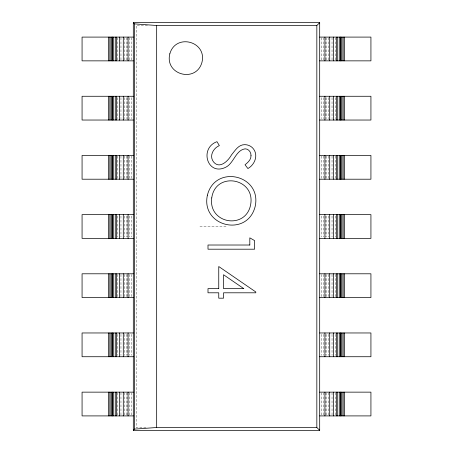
<?xml version="1.0" encoding="UTF-8"?>
<svg xmlns="http://www.w3.org/2000/svg" width="453" height="453" viewBox="0 0 453 453"><rect width="100%" height="100%" fill="white"/><g stroke="black" fill="none" stroke-linecap="round" stroke-linejoin="round"><path stroke-width="0.34" stroke-dasharray="2.27 1.7" d="M147.457 25.504L136.166 25.504L136.166 427.496L147.457 427.496M199.943 226.5L226.5 226.5M335.554 37.792L335.554 60.158M335.554 97.667L335.554 118.635M335.554 156.143L335.554 178.51M335.554 216.019L335.554 236.981M335.554 274.49L335.554 296.857M335.554 334.365L335.554 355.333M335.554 392.842L335.554 415.208M332.026 37.792L332.026 60.158M332.026 97.667L332.026 118.635M332.026 156.143L332.026 178.51M332.026 216.019L332.026 236.981M332.026 274.49L332.026 296.857M332.026 334.365L332.026 355.333M332.026 392.842L332.026 415.208M328.295 37.792L328.295 60.158M328.295 97.667L328.295 118.635M328.295 156.143L328.295 178.51M328.295 216.019L328.295 236.981M328.295 274.49L328.295 296.857M328.295 334.365L328.295 355.333M328.295 392.842L328.295 415.208M326.149 37.792L326.149 60.158M326.149 97.667L326.149 118.635M326.149 156.143L326.149 178.51M326.149 216.019L326.149 236.981M326.149 274.49L326.149 296.857M326.149 334.365L326.149 355.333M326.149 392.842L326.149 415.208M325.628 37.792L325.628 60.158M325.628 97.667L325.628 118.635M325.628 156.143L325.628 178.51M325.628 216.019L325.628 236.981M325.628 274.49L325.628 296.857M325.628 334.365L325.628 355.333M325.628 392.842L325.628 415.208M323.216 37.792L323.216 60.158M323.216 97.667L323.216 118.635M323.216 156.143L323.216 178.51M323.216 216.019L323.216 236.981M323.216 274.49L323.216 296.857M323.216 334.365L323.216 355.333M323.216 392.842L323.216 415.208M321.528 37.792L321.528 60.158M321.528 97.667L321.528 118.635M321.528 156.143L321.528 178.51M321.528 216.019L321.528 236.981M321.528 274.49L321.528 296.857M321.528 334.365L321.528 355.333M321.528 392.842L321.528 415.208M131.472 37.792L131.472 60.158M131.472 97.667L131.472 118.635M131.472 156.143L131.472 178.51M131.472 216.019L131.472 236.981M131.472 274.49L131.472 296.857M131.472 334.365L131.472 355.333M131.472 392.842L131.472 415.208M129.785 37.792L129.785 60.158M129.785 97.667L129.785 118.635M129.785 156.143L129.785 178.51M129.785 216.019L129.785 236.981M129.785 274.49L129.785 296.857M129.785 334.365L129.785 355.333M129.785 392.842L129.785 415.208M127.372 37.792L127.372 60.158M127.372 97.667L127.372 118.635M127.372 156.143L127.372 178.51M127.372 216.019L127.372 236.981M127.372 274.49L127.372 296.857M127.372 334.365L127.372 355.333M127.372 392.842L127.372 415.208M126.851 37.792L126.851 60.158M126.851 97.667L126.851 118.635M126.851 156.143L126.851 178.51M126.851 216.019L126.851 236.981M126.851 274.49L126.851 296.857M126.851 334.365L126.851 355.333M126.851 392.842L126.851 415.208M124.705 37.792L124.705 60.158M124.705 97.667L124.705 118.635M124.705 156.143L124.705 178.51M124.705 216.019L124.705 236.981M124.705 274.49L124.705 296.857M124.705 334.365L124.705 355.333M124.705 392.842L124.705 415.208M120.974 37.792L120.974 60.158M120.974 97.667L120.974 118.635M120.974 156.143L120.974 178.51M120.974 216.019L120.974 236.981M120.974 274.49L120.974 296.857M120.974 334.365L120.974 355.333M120.974 392.842L120.974 415.208M117.446 37.792L117.446 60.158M117.446 97.667L117.446 118.635M117.446 156.143L117.446 178.51M117.446 216.019L117.446 236.981M117.446 274.49L117.446 296.857M117.446 334.365L117.446 355.333M117.446 392.842L117.446 415.208"/><path stroke-width="0.68" d="M319.688 430.35L316.834 427.496L316.834 25.504L319.688 22.65L133.312 22.65L133.312 430.35L319.688 430.35L319.688 22.65M133.312 430.35L134.541 429.121L156.67 427.496L316.834 427.496M133.312 22.65L134.541 23.879L156.67 25.504L316.834 25.504M133.312 37.095L82.072 37.095L82.072 60.855L133.312 60.855M319.688 37.095L370.928 37.095L370.928 60.855L319.688 60.855M133.312 96.268L82.072 96.268L82.072 120.034L133.312 120.034M319.688 96.268L370.928 96.268L370.928 120.034L319.688 120.034M133.312 155.441L82.072 155.441L82.072 179.207L133.312 179.207M319.688 155.441L370.928 155.441L370.928 179.207L319.688 179.207M133.312 214.62L82.072 214.62L82.072 238.38L133.312 238.38M319.688 214.62L370.928 214.62L370.928 238.38L319.688 238.38M133.312 273.793L82.072 273.793L82.072 297.559L133.312 297.559M319.688 273.793L370.928 273.793L370.928 297.559L319.688 297.559M133.312 332.966L82.072 332.966L82.072 356.732L133.312 356.732M319.688 332.966L370.928 332.966L370.928 356.732L319.688 356.732M133.312 392.145L82.072 392.145L82.072 415.905L133.312 415.905M319.688 392.145L370.928 392.145L370.928 415.905L319.688 415.905M344.484 37.095L344.484 60.855M344.484 96.268L344.484 120.034M344.484 155.441L344.484 179.207M344.484 214.62L344.484 238.38M344.484 273.793L344.484 297.559M344.484 332.966L344.484 356.732M344.484 392.145L344.484 415.905M343.153 37.095L343.153 60.855M343.153 96.268L343.153 120.034M343.153 155.441L343.153 179.207M343.153 214.62L343.153 238.38M343.153 273.793L343.153 297.559M343.153 332.966L343.153 356.732M343.153 392.145L343.153 415.905M341.93 37.095L341.93 60.855M341.93 96.268L341.93 120.034M341.93 155.441L341.93 179.207M341.93 214.62L341.93 238.38M341.93 273.793L341.93 297.559M341.93 332.966L341.93 356.732M341.93 392.145L341.93 415.905M340.922 37.095L340.922 60.855M340.922 96.268L340.922 120.034M340.922 155.441L340.922 179.207M340.922 214.62L340.922 238.38M340.922 273.793L340.922 297.559M340.922 332.966L340.922 356.732M340.922 392.145L340.922 415.905M340.214 37.095L340.214 60.855M340.214 96.268L340.214 120.034M340.214 155.441L340.214 179.207M340.214 214.62L340.214 238.38M340.214 273.793L340.214 297.559M340.214 332.966L340.214 356.732M340.214 392.145L340.214 415.905M339.858 37.095L339.858 60.855M339.858 96.268L339.858 120.034M339.858 155.441L339.858 179.207M339.858 214.62L339.858 238.38M339.858 273.793L339.858 297.559M339.858 332.966L339.858 356.732M339.858 392.145L339.858 415.905M337.751 37.095L337.751 60.855M337.751 96.268L337.751 120.034M337.751 155.441L337.751 179.207M337.751 214.62L337.751 238.38M337.751 273.793L337.751 297.559M337.751 332.966L337.751 356.732M337.751 392.145L337.751 415.905M336.403 37.095L336.403 60.855M336.403 96.268L336.403 120.034M336.403 155.441L336.403 179.207M336.403 214.62L336.403 238.38M336.403 273.793L336.403 297.559M336.403 332.966L336.403 356.732M336.403 392.145L336.403 415.905M333.646 37.095L333.646 60.855M333.646 96.268L333.646 120.034M333.646 155.441L333.646 179.207M333.646 214.62L333.646 238.38M333.646 273.793L333.646 297.559M333.646 332.966L333.646 356.732M333.646 392.145L333.646 415.905M329.71 37.095L329.71 60.855M329.71 96.268L329.71 120.034M329.71 155.441L329.71 179.207M329.71 214.62L329.71 238.38M329.71 273.793L329.71 297.559M329.71 332.966L329.71 356.732M329.71 392.145L329.71 415.905M324.92 37.095L324.92 60.855M324.92 96.268L324.92 120.034M324.92 155.441L324.92 179.207M324.92 214.62L324.92 238.38M324.92 273.793L324.92 297.559M324.92 332.966L324.92 356.732M324.92 392.145L324.92 415.905M156.67 25.504L156.67 427.496M134.541 23.879L134.541 429.121M128.08 37.095L128.08 60.855M128.08 96.268L128.08 120.034M128.08 155.441L128.08 179.207M128.08 214.62L128.08 238.38M128.08 273.793L128.08 297.559M128.08 332.966L128.08 356.732M128.08 392.145L128.08 415.905M123.29 37.095L123.29 60.855M123.29 96.268L123.29 120.034M123.29 155.441L123.29 179.207M123.29 214.62L123.29 238.38M123.29 273.793L123.29 297.559M123.29 332.966L123.29 356.732M123.29 392.145L123.29 415.905M119.354 37.095L119.354 60.855M119.354 96.268L119.354 120.034M119.354 155.441L119.354 179.207M119.354 214.62L119.354 238.38M119.354 273.793L119.354 297.559M119.354 332.966L119.354 356.732M119.354 392.145L119.354 415.905M116.597 37.095L116.597 60.855M116.597 96.268L116.597 120.034M116.597 155.441L116.597 179.207M116.597 214.62L116.597 238.38M116.597 273.793L116.597 297.559M116.597 332.966L116.597 356.732M116.597 392.145L116.597 415.905M115.249 37.095L115.249 60.855M115.249 96.268L115.249 120.034M115.249 155.441L115.249 179.207M115.249 214.62L115.249 238.38M115.249 273.793L115.249 297.559M115.249 332.966L115.249 356.732M115.249 392.145L115.249 415.905M113.142 37.095L113.142 60.855M113.142 96.268L113.142 120.034M113.142 155.441L113.142 179.207M113.142 214.62L113.142 238.38M113.142 273.793L113.142 297.559M113.142 332.966L113.142 356.732M113.142 392.145L113.142 415.905M112.786 37.095L112.786 60.855M112.786 96.268L112.786 120.034M112.786 155.441L112.786 179.207M112.786 214.62L112.786 238.38M112.786 273.793L112.786 297.559M112.786 332.966L112.786 356.732M112.786 392.145L112.786 415.905M112.078 37.095L112.078 60.855M112.078 96.268L112.078 120.034M112.078 155.441L112.078 179.207M112.078 214.62L112.078 238.38M112.078 273.793L112.078 297.559M112.078 332.966L112.078 356.732M112.078 392.145L112.078 415.905M111.07 37.095L111.07 60.855M111.07 96.268L111.07 120.034M111.07 155.441L111.07 179.207M111.07 214.62L111.07 238.38M111.07 273.793L111.07 297.559M111.07 332.966L111.07 356.732M111.07 392.145L111.07 415.905M109.847 37.095L109.847 60.855M109.847 96.268L109.847 120.034M109.847 155.441L109.847 179.207M109.847 214.62L109.847 238.38M109.847 273.793L109.847 297.559M109.847 332.966L109.847 356.732M109.847 392.145L109.847 415.905M108.516 37.095L108.516 60.855M108.516 96.268L108.516 120.034M108.516 155.441L108.516 179.207M108.516 214.62L108.516 238.38M108.516 273.793L108.516 297.559M108.516 332.966L108.516 356.732M108.516 392.145L108.516 415.905M211.749 197.904C208.046 223.935 246.251 230.198 250.702 204.331C255.266 177.819 215.435 171.138 211.749 197.904M251.013 155.673C251.155 159.666 247.893 162.508 245.039 164.773L247.904 168.55C254.518 164.881 258.386 155.849 253.708 149.235C251.738 146.37 248.374 144.694 244.92 144.66C238.493 144.462 235.079 150.611 231.489 154.898C228.346 160.69 219.796 169.388 213.669 162.095C208.912 156.268 213.097 148.216 219.354 145.611L216.993 141.67C198.861 148.273 207.565 176.54 225.917 167.157C233.969 163.04 235.622 150.232 245.113 148.839C248.652 148.76 251.177 152.344 251.013 155.673M207.406 195.164C200.549 226.46 247.168 237.842 255.141 206.579C262.225 175.068 215.249 163.833 207.406 195.164M169.83 53.816C164.462 74.847 196.07 83.318 201.936 62.418C207.31 41.382 175.696 32.91 169.83 53.816M249.818 245.016L208.001 245.016L208.001 249.195L254.597 249.195L254.597 240.583L249.818 237.848L249.818 245.016M218.754 288.623L208.001 288.623L208.001 292.802L218.754 292.802L218.754 298.182L223.533 298.182L223.533 292.802L255.792 292.802L255.792 291.953L218.754 266.523L218.754 288.623M243.771 288.623L223.533 288.623L223.533 274.733L243.771 288.623"/></g></svg>
